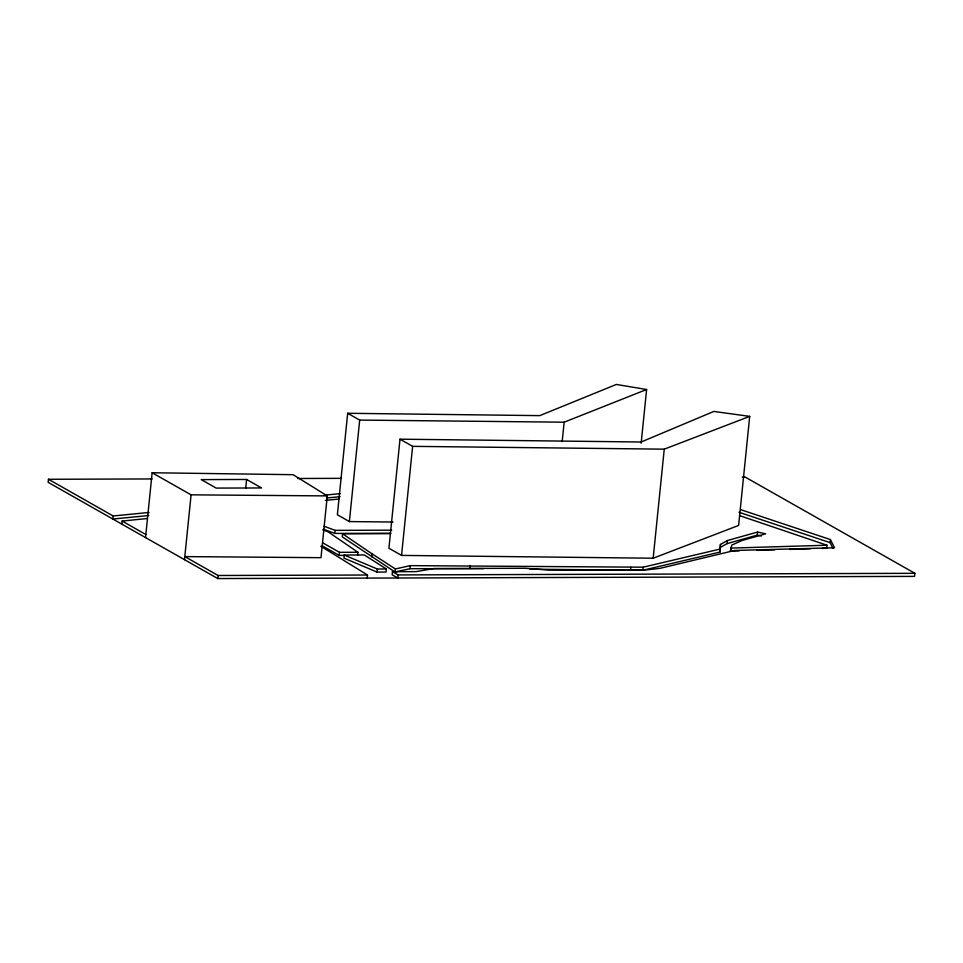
<?xml version="1.0" encoding="UTF-8"?>
<svg xmlns="http://www.w3.org/2000/svg" width="963" height="963" viewBox="0 0 963 963"><rect width="100%" height="100%" fill="white"/><g stroke="black" fill="none" stroke-linecap="round" stroke-linejoin="round"><path stroke-width="1.44" d="M529.903 569.181L642.839 570.265L719.999 552.076L720.444 544.468L727.378 540.556L757.568 532.058L765.669 533.839L741.992 540.52L731.808 545.094L730.315 551.173L739.211 550.908M719.999 552.076L720.444 544.468M152.118 478.948L48.463 479.273L48.15 482.343L217.794 578.558L914.537 576.38L914.85 573.31L745.206 477.094L742.232 477.094M48.463 479.273L113.177 515.975L112.864 519.045L148.747 515.518M121.832 524.137L122.145 521.067L147.327 518.503M145.545 537.583L152.142 472.749L293.089 474.687L327.276 495.909L320.992 557.673L184.812 556.602L218.107 575.489L367.505 575.019L367.192 578.089M184.499 559.672L191.083 494.838L152.142 472.749M217.794 578.558L218.107 575.489M245.709 488.349L246.612 479.466L201.231 479.61L216.206 488.097L261.575 487.952L246.612 479.466M389.919 533.249L334.811 533.43L335.124 530.36L324.05 526.231M641.153 443.233L646.606 389.509L616.356 384.442L539.774 415.631L347.679 413.283L337.375 514.76L349.376 521.573L392.976 522.018M344.838 555.386L339.169 555.398L339.482 552.329L322.629 542.771M390.93 533.658L342.563 533.803L342.25 536.873L395.047 572.034L409.973 568.7L483.342 568.664M344.236 555.037L343.923 558.107L377.027 572.082L386.031 572.058L386.344 568.989L364.315 554.965L344.236 555.037L377.34 569.013L386.344 568.989M349.376 521.573L359.693 420.085L347.679 413.283M357.61 555.338L357.923 552.268L328.275 531.937L322.725 529.843M371.826 556.963L372.139 553.894L342.563 533.803M377.027 572.082L377.34 569.013M400.006 439.188L388.92 548.248L401.547 555.41L653.167 558.227L738.633 525.437L749.708 416.377L713.836 411.43L641.129 442.005L400.006 439.188L412.633 446.351L664.253 449.167L749.708 416.377M392.447 571.697L392.134 574.767L397.827 577.993L398.14 574.923L392.447 571.697L416.088 571.625L434.06 568.543L525.317 568.266L548.525 570.084L647.846 569.771L660.112 568.314L734.769 550.451L834.524 547.778L830.407 539.569L740.716 509.68M395.047 572.034L395.36 568.964L372.139 553.894M401.547 555.41L412.633 446.351M409.973 568.7L410.286 565.63L643.152 567.195L720.312 549.006M469.824 568.507L470.137 565.437M562.175 441.596L564.149 422.191L646.606 389.509M630.536 570.301L630.837 567.231M642.839 570.265L643.152 567.195M653.167 558.227L664.253 449.167M720.131 547.538L727.065 543.626L727.378 540.556M727.065 543.626L757.255 535.127L757.568 532.058M739.512 515.602L826.976 545.227L826.663 548.296L822.221 548.429M833.031 548.501L830.106 542.638L830.407 539.569M730.315 551.173L731.495 548.164M395.36 568.964L410.286 565.63M325.374 500.399L338.807 499.027M113.177 515.975L149.06 512.448M323.977 495.235L340.408 493.61M326.662 498.003L340.095 496.679M730.628 548.103L826.976 545.227M756.99 550.367L774.782 549.837M789.612 549.404L810.365 548.778M297.844 478.491L341.408 478.346M335.124 530.36L391.724 530.18M339.482 552.329L357.923 552.268M398.14 574.923L914.85 573.31M191.083 494.838L327.276 495.909M359.693 420.085L564.149 422.191M757.255 535.127L761.312 536.018M738.97 512.268L830.106 542.638M323.737 529.301L334.811 533.43M322.316 545.84L339.169 555.398M122.145 521.067L145.858 534.513M320.823 546.25L367.505 575.019"/></g></svg>
